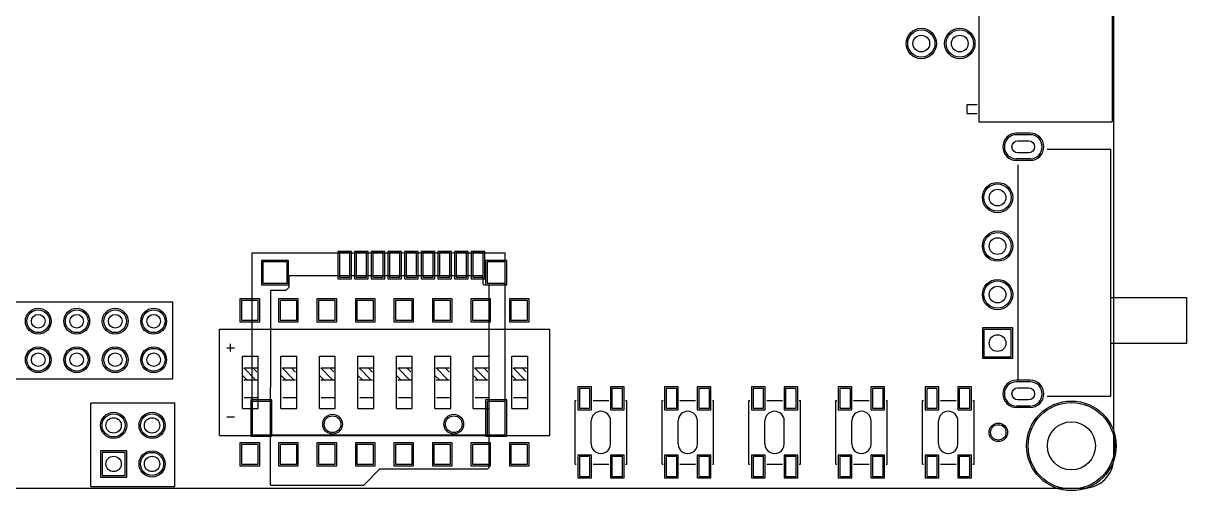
# Model space of a CAD drawing. Header units: millimetres. Extents: x -1 to 143, y -1 to 92.
# Drawn here: x 66.1 to 142.9, y -0.2 to 30.7 of the extents above; entities that cross this region are included whole.
import ezdxf

# ---------------------------------------------------------------- set-up
doc = ezdxf.new("R2010")
doc.units = ezdxf.units.MM
for name, color, linetype in [('BottomLayer', 5, 'Continuous'), ('BottomOverlay', 54, 'Continuous'), ('BottomPaste', 16, 'Continuous'), ('BottomSolder', 6, 'Continuous'), ('Mechanical1', 6, 'Continuous'), ('Mechanical16', 56, 'Continuous'), ('MultiLayer', 9, 'Continuous'), ('PadHoleLayer', 156, 'Continuous'), ('TopLayer', 1, 'Continuous'), ('TopOverlay', 2, 'Continuous'), ('TopPaste', 8, 'Continuous'), ('TopSolder', 216, 'Continuous')]:
    doc.layers.add(name, color=color, linetype=linetype)

msp = doc.modelspace()

# ---------------------------------------------------------------- linework, layer by layer
at = {"layer": 'BottomLayer'}
for p, q in [((132.530088, 23.322915), (131.629912, 23.322915)), ((132.530088, 21.722969), (131.629912, 21.722969)), ((86.935056, 15.525115), (86.935056, 13.925169)), ((87.63508, 15.525115), (86.935056, 15.525115)), ((87.63508, 13.925169), (87.63508, 15.525115)), ((88.034876, 15.525115), (88.034876, 13.925169)), ((88.7349, 15.525115), (88.034876, 15.525115)), ((88.7349, 13.925169), (88.7349, 15.525115)), ((89.13495, 15.525115), (89.13495, 13.925169)), ((89.834974, 15.525115), (89.13495, 15.525115)), ((89.834974, 13.925169), (89.834974, 15.525115)), ((90.235024, 15.525115), (90.235024, 13.925169)), ((90.935048, 15.525115), (90.235024, 15.525115)), ((90.935048, 13.925169), (90.935048, 15.525115)), ((91.335098, 15.525115), (91.335098, 13.925169)), ((92.035122, 15.525115), (91.335098, 15.525115)), ((92.035122, 13.925169), (92.035122, 15.525115)), ((92.434918, 15.525115), (92.434918, 13.925169)), ((93.134942, 15.525115), (92.434918, 15.525115)), ((93.134942, 13.925169), (93.134942, 15.525115)), ((93.534992, 15.525115), (93.534992, 13.925169)), ((94.235016, 15.525115), (93.534992, 15.525115)), ((94.235016, 13.925169), (94.235016, 15.525115)), ((94.635066, 15.525115), (94.635066, 13.925169)), ((95.33509, 15.525115), (94.635066, 15.525115)), ((95.33509, 13.925169), (95.33509, 15.525115)), ((95.734886, 15.525115), (95.734886, 13.925169)), ((96.43491, 15.525115), (95.734886, 15.525115)), ((96.43491, 13.925169), (96.43491, 15.525115)), ((81.885155, 14.92504), (81.885155, 13.524992)), ((83.485101, 14.92504), (81.885155, 14.92504)), ((83.485101, 13.524992), (83.485101, 14.92504)), ((96.6851, 14.92504), (96.6851, 13.524992)), ((97.884996, 14.92504), (96.6851, 14.92504)), ((97.884996, 13.524992), (97.884996, 14.92504)), ((86.935056, 13.925169), (87.63508, 13.925169)), ((88.034876, 13.925169), (88.7349, 13.925169)), ((89.13495, 13.925169), (89.834974, 13.925169)), ((90.235024, 13.925169), (90.935048, 13.925169)), ((91.335098, 13.925169), (92.035122, 13.925169)), ((92.434918, 13.925169), (93.134942, 13.925169)), ((93.534992, 13.925169), (94.235016, 13.925169)), ((94.635066, 13.925169), (95.33509, 13.925169)), ((95.734886, 13.925169), (96.43491, 13.925169)), ((81.885155, 13.524992), (83.485101, 13.524992)), ((96.6851, 13.524992), (97.884996, 13.524992)), ((129.479929, 10.473055), (129.479929, 8.672957)), ((131.280027, 10.473055), (129.479929, 10.473055)), ((131.280027, 8.672957), (131.280027, 10.473055)), ((129.479929, 8.672957), (131.280027, 8.672957)), ((132.530088, 7.022973), (131.629912, 7.022973)), ((81.185004, 5.725033), (81.185004, 3.525139)), ((82.3849, 5.725033), (81.185004, 5.725033)), ((82.3849, 3.525139), (82.3849, 5.725033)), ((96.6851, 5.725033), (96.6851, 3.525139)), ((97.884996, 5.725033), (96.6851, 5.725033)), ((97.884996, 3.525139), (97.884996, 5.725033)), ((132.530088, 5.423027), (131.629912, 5.423027)), ((81.185004, 3.525139), (82.3849, 3.525139)), ((96.6851, 3.525139), (97.884996, 3.525139)), ((71.269352, 2.365248), (71.269352, 0.841248)), ((72.793352, 2.365248), (71.269352, 2.365248)), ((72.793352, 0.841248), (72.793352, 2.365248)), ((71.269352, 0.841248), (72.793352, 0.841248))]:
    msp.add_line(p, q, dxfattribs=at)
for centre, radius in [((125.349, 29.337), 0.900049), ((127.889, 29.337), 0.900049), ((130.379978, 19.172936), 0.900049), ((130.379978, 15.973044), 0.900049), ((130.379978, 12.773152), 0.900049), ((67.056, 11.01725), 0.750062), ((69.596, 11.01725), 0.750062), ((72.136, 11.01725), 0.750062), ((74.676, 11.01725), 0.750062), ((67.056, 8.47725), 0.750062), ((69.596, 8.47725), 0.750062), ((72.136, 8.47725), 0.750062), ((74.676, 8.47725), 0.750062), ((135.255, 2.794), 2.8575), ((72.031352, 4.143248), 0.762), ((74.571352, 4.143248), 0.762), ((86.484968, 4.225036), 0.550037), ((94.484952, 4.225036), 0.550037), ((130.429, 3.683), 0.508), ((74.571352, 1.603248), 0.762)]:
    msp.add_circle(centre, radius, dxfattribs=at)
for centre, start, end in [((131.629912, 22.522942), 90, 270), ((132.530088, 22.522942), 270, 90), ((131.629912, 6.223), 90, 270), ((132.530088, 6.223), 270, 90)]:
    msp.add_arc(centre, 0.799973, start, end, dxfattribs=at)
at = {"layer": 'BottomOverlay'}
for p, q in [((83.619848, 14.023086), (96.319848, 14.023086)), ((83.619848, 13.261086), (83.619848, 14.023086)), ((96.319848, 14.023086), (96.421448, 13.921486)), ((96.421448, 13.464286), (96.421448, 13.921486)), ((82.3849, 0.225044), (82.400648, 13.057886)), ((82.400648, 13.057886), (83.416648, 13.057886)), ((83.416648, 13.057886), (83.619848, 13.261086)), ((96.421448, 13.464286), (96.472248, 13.413486)), ((96.472248, 13.413486), (96.878648, 13.413486)), ((96.827848, 13.362686), (96.878648, 13.413486)), ((96.827848, 1.373886), (96.827848, 13.362686)), ((88.547448, 0.205486), (89.614248, 1.272286)), ((89.614248, 1.272286), (96.726248, 1.272286)), ((96.726248, 1.272286), (96.827848, 1.373886)), ((82.3849, 0.225044), (82.404712, 0.205486)), ((82.404712, 0.205486), (88.547448, 0.205486))]:
    msp.add_line(p, q, dxfattribs=at)
at = {"layer": 'BottomPaste'}
for p, q in [((86.935056, 15.525115), (86.935056, 13.925169)), ((87.63508, 15.525115), (86.935056, 15.525115)), ((87.63508, 13.925169), (87.63508, 15.525115)), ((88.034876, 15.525115), (88.034876, 13.925169)), ((88.7349, 15.525115), (88.034876, 15.525115)), ((88.7349, 13.925169), (88.7349, 15.525115)), ((89.13495, 15.525115), (89.13495, 13.925169)), ((89.834974, 15.525115), (89.13495, 15.525115)), ((89.834974, 13.925169), (89.834974, 15.525115)), ((90.235024, 15.525115), (90.235024, 13.925169)), ((90.935048, 15.525115), (90.235024, 15.525115)), ((90.935048, 13.925169), (90.935048, 15.525115)), ((91.335098, 15.525115), (91.335098, 13.925169)), ((92.035122, 15.525115), (91.335098, 15.525115)), ((92.035122, 13.925169), (92.035122, 15.525115)), ((92.434918, 15.525115), (92.434918, 13.925169)), ((93.134942, 15.525115), (92.434918, 15.525115)), ((93.134942, 13.925169), (93.134942, 15.525115)), ((93.534992, 15.525115), (93.534992, 13.925169)), ((94.235016, 15.525115), (93.534992, 15.525115)), ((94.235016, 13.925169), (94.235016, 15.525115)), ((94.635066, 15.525115), (94.635066, 13.925169)), ((95.33509, 15.525115), (94.635066, 15.525115)), ((95.33509, 13.925169), (95.33509, 15.525115)), ((95.734886, 15.525115), (95.734886, 13.925169)), ((96.43491, 15.525115), (95.734886, 15.525115)), ((96.43491, 13.925169), (96.43491, 15.525115)), ((81.885155, 14.92504), (81.885155, 13.524992)), ((83.485101, 14.92504), (81.885155, 14.92504)), ((83.485101, 13.524992), (83.485101, 14.92504)), ((96.6851, 14.92504), (96.6851, 13.524992)), ((97.884996, 14.92504), (96.6851, 14.92504)), ((97.884996, 13.524992), (97.884996, 14.92504)), ((86.935056, 13.925169), (87.63508, 13.925169)), ((88.034876, 13.925169), (88.7349, 13.925169)), ((89.13495, 13.925169), (89.834974, 13.925169)), ((90.235024, 13.925169), (90.935048, 13.925169)), ((91.335098, 13.925169), (92.035122, 13.925169)), ((92.434918, 13.925169), (93.134942, 13.925169)), ((93.534992, 13.925169), (94.235016, 13.925169)), ((94.635066, 13.925169), (95.33509, 13.925169)), ((95.734886, 13.925169), (96.43491, 13.925169)), ((81.885155, 13.524992), (83.485101, 13.524992)), ((96.6851, 13.524992), (97.884996, 13.524992)), ((81.185004, 5.725033), (81.185004, 3.525139)), ((82.3849, 5.725033), (81.185004, 5.725033)), ((82.3849, 3.525139), (82.3849, 5.725033)), ((96.6851, 5.725033), (96.6851, 3.525139)), ((97.884996, 5.725033), (96.6851, 5.725033)), ((97.884996, 3.525139), (97.884996, 5.725033)), ((81.185004, 3.525139), (82.3849, 3.525139)), ((96.6851, 3.525139), (97.884996, 3.525139))]:
    msp.add_line(p, q, dxfattribs=at)
at = {"layer": 'BottomSolder'}
for p, q in [((132.530088, 23.424515), (131.629912, 23.424515)), ((132.530088, 21.621369), (131.629912, 21.621369)), ((86.833456, 15.626715), (86.833456, 13.823569)), ((87.73668, 15.626715), (86.833456, 15.626715)), ((87.73668, 13.823569), (87.73668, 15.626715)), ((87.933276, 15.626715), (87.933276, 13.823569)), ((88.8365, 15.626715), (87.933276, 15.626715)), ((88.8365, 13.823569), (88.8365, 15.626715)), ((89.03335, 15.626715), (89.03335, 13.823569)), ((89.936574, 15.626715), (89.03335, 15.626715)), ((89.936574, 13.823569), (89.936574, 15.626715)), ((90.133424, 15.626715), (90.133424, 13.823569)), ((91.036648, 15.626715), (90.133424, 15.626715)), ((91.036648, 13.823569), (91.036648, 15.626715)), ((91.233498, 15.626715), (91.233498, 13.823569)), ((92.136722, 15.626715), (91.233498, 15.626715)), ((92.136722, 13.823569), (92.136722, 15.626715)), ((92.333318, 15.626715), (92.333318, 13.823569)), ((93.236542, 15.626715), (92.333318, 15.626715)), ((93.236542, 13.823569), (93.236542, 15.626715)), ((93.433392, 15.626715), (93.433392, 13.823569)), ((94.336616, 15.626715), (93.433392, 15.626715)), ((94.336616, 13.823569), (94.336616, 15.626715)), ((94.533466, 15.626715), (94.533466, 13.823569)), ((95.43669, 15.626715), (94.533466, 15.626715)), ((95.43669, 13.823569), (95.43669, 15.626715)), ((95.633286, 15.626715), (95.633286, 13.823569)), ((96.53651, 15.626715), (95.633286, 15.626715)), ((96.53651, 13.823569), (96.53651, 15.626715)), ((81.783555, 15.02664), (81.783555, 13.423392)), ((83.586701, 15.02664), (81.783555, 15.02664)), ((83.586701, 13.423392), (83.586701, 15.02664)), ((96.5835, 15.02664), (96.5835, 13.423392)), ((97.986596, 15.02664), (96.5835, 15.02664)), ((97.986596, 13.423392), (97.986596, 15.02664)), ((81.783555, 13.423392), (83.586701, 13.423392)), ((86.833456, 13.823569), (87.73668, 13.823569)), ((87.933276, 13.823569), (88.8365, 13.823569)), ((89.03335, 13.823569), (89.936574, 13.823569)), ((90.133424, 13.823569), (91.036648, 13.823569)), ((91.233498, 13.823569), (92.136722, 13.823569)), ((92.333318, 13.823569), (93.236542, 13.823569)), ((93.433392, 13.823569), (94.336616, 13.823569)), ((94.533466, 13.823569), (95.43669, 13.823569)), ((95.633286, 13.823569), (96.53651, 13.823569)), ((96.5835, 13.423392), (97.986596, 13.423392)), ((129.378329, 10.574655), (129.378329, 8.571357)), ((131.381627, 10.574655), (129.378329, 10.574655)), ((131.381627, 8.571357), (131.381627, 10.574655)), ((129.378329, 8.571357), (131.381627, 8.571357)), ((132.530088, 7.124573), (131.629912, 7.124573)), ((81.083404, 5.826633), (81.083404, 3.423539)), ((82.4865, 5.826633), (81.083404, 5.826633)), ((82.4865, 3.423539), (82.4865, 5.826633)), ((96.5835, 5.826633), (96.5835, 3.423539)), ((97.986596, 5.826633), (96.5835, 5.826633)), ((97.986596, 3.423539), (97.986596, 5.826633)), ((132.530088, 5.321427), (131.629912, 5.321427)), ((81.083404, 3.423539), (82.4865, 3.423539)), ((96.5835, 3.423539), (97.986596, 3.423539)), ((71.167752, 2.466848), (71.167752, 0.739648)), ((72.894952, 2.466848), (71.167752, 2.466848)), ((72.894952, 0.739648), (72.894952, 2.466848)), ((71.167752, 0.739648), (72.894952, 0.739648))]:
    msp.add_line(p, q, dxfattribs=at)
for centre, radius in [((125.349, 29.337), 1.001649), ((127.889, 29.337), 1.001649), ((130.379978, 19.172936), 1.001649), ((130.379978, 15.973044), 1.001649), ((130.379978, 12.773152), 1.001649), ((67.056, 11.01725), 0.851662), ((69.596, 11.01725), 0.851662), ((72.136, 11.01725), 0.851662), ((74.676, 11.01725), 0.851662), ((67.056, 8.47725), 0.851662), ((69.596, 8.47725), 0.851662), ((72.136, 8.47725), 0.851662), ((74.676, 8.47725), 0.851662), ((135.255, 2.794), 2.9591), ((72.031352, 4.143248), 0.8636), ((74.571352, 4.143248), 0.8636), ((86.484968, 4.225036), 0.651637), ((94.484952, 4.225036), 0.651637), ((130.429, 3.683), 0.6096), ((74.571352, 1.603248), 0.8636)]:
    msp.add_circle(centre, radius, dxfattribs=at)
for centre, start, end in [((131.629912, 22.522942), 90, 270), ((132.530088, 22.522942), 270, 90), ((131.629912, 6.223), 90, 270), ((132.530088, 6.223), 270, 90)]:
    msp.add_arc(centre, 0.901573, start, end, dxfattribs=at)
at = {"layer": 'Mechanical1'}
for p, q in [((138.049, 1.999996), (138.049, 89.567004)), ((138.049, 1.999996), (138.049, 89.567004)), ((1.999996, 0), (136.049004, 0))]:
    msp.add_line(p, q, dxfattribs=at)
msp.add_arc((136.049004, 1.999996), 1.999996, 270, 0, dxfattribs=at)
at = {"layer": 'Mechanical16'}
for p, q in [((81.185004, 3.525012), (81.185004, 15.524988)), ((81.185004, 15.524988), (97.884996, 15.524988)), ((97.884996, 3.525012), (97.884996, 15.524988)), ((81.185004, 3.525012), (97.884996, 3.525012))]:
    msp.add_line(p, q, dxfattribs=at)
at = {"layer": 'MultiLayer'}
for centre in [(72.031352, 4.143248), (74.571352, 4.143248), (74.571352, 1.603248)]:
    msp.add_circle(centre, 0.762, dxfattribs=at)
at = {"layer": 'PadHoleLayer'}
for points in [[(131.729988, 22.922992), (132.430012, 22.922992, -1), (132.430012, 22.122892), (131.729988, 22.122892, -1)], [(131.729988, 6.62305), (132.430012, 6.62305, -1), (132.430012, 5.82295), (131.729988, 5.82295, -1)]]:
    msp.add_lwpolyline(points, format="xyb", close=True, dxfattribs=at)
for centre, radius in [((125.349, 29.337), 0.550037), ((127.889, 29.337), 0.550037), ((130.379978, 19.172936), 0.550037), ((130.379978, 15.973044), 0.550037), ((130.379978, 12.773152), 0.550037), ((67.056, 11.01725), 0.449961), ((69.596, 11.01725), 0.449961), ((72.136, 11.01725), 0.449961), ((74.676, 11.01725), 0.449961), ((130.379978, 9.573006), 0.550037), ((67.056, 8.47725), 0.449961), ((69.596, 8.47725), 0.449961), ((72.136, 8.47725), 0.449961), ((74.676, 8.47725), 0.449961), ((72.031352, 4.143248), 0.508), ((74.571352, 4.143248), 0.508), ((86.484968, 4.225036), 0.550037), ((94.484952, 4.225036), 0.550037), ((135.255, 2.794), 1.5875), ((72.031352, 1.603248), 0.508), ((74.571352, 1.603248), 0.508)]:
    msp.add_circle(centre, radius, dxfattribs=at)
at = {"layer": 'TopLayer'}
for p, q in [((132.530088, 23.322915), (131.629912, 23.322915)), ((132.530088, 21.722969), (131.629912, 21.722969)), ((80.475963, 12.38504), (80.475963, 11.085068)), ((81.576037, 12.38504), (80.475963, 12.38504)), ((81.576037, 11.085068), (81.576037, 12.38504)), ((83.015963, 12.38504), (83.015963, 11.085068)), ((84.116037, 12.38504), (83.015963, 12.38504)), ((84.116037, 11.085068), (84.116037, 12.38504)), ((85.555963, 12.38504), (85.555963, 11.085068)), ((86.656037, 12.38504), (85.555963, 12.38504)), ((86.656037, 11.085068), (86.656037, 12.38504)), ((88.095963, 12.38504), (88.095963, 11.085068)), ((89.196037, 12.38504), (88.095963, 12.38504)), ((89.196037, 11.085068), (89.196037, 12.38504)), ((90.635963, 12.38504), (90.635963, 11.085068)), ((91.736037, 12.38504), (90.635963, 12.38504)), ((91.736037, 11.085068), (91.736037, 12.38504)), ((93.175963, 12.38504), (93.175963, 11.085068)), ((94.276037, 12.38504), (93.175963, 12.38504)), ((94.276037, 11.085068), (94.276037, 12.38504)), ((95.715963, 12.38504), (95.715963, 11.085068)), ((96.816037, 12.38504), (95.715963, 12.38504)), ((96.816037, 11.085068), (96.816037, 12.38504)), ((98.255963, 12.38504), (98.255963, 11.085068)), ((99.356037, 12.38504), (98.255963, 12.38504)), ((99.356037, 11.085068), (99.356037, 12.38504)), ((80.475963, 11.085068), (81.576037, 11.085068)), ((83.015963, 11.085068), (84.116037, 11.085068)), ((85.555963, 11.085068), (86.656037, 11.085068)), ((88.095963, 11.085068), (89.196037, 11.085068)), ((90.635963, 11.085068), (91.736037, 11.085068)), ((93.175963, 11.085068), (94.276037, 11.085068)), ((95.715963, 11.085068), (96.816037, 11.085068)), ((98.255963, 11.085068), (99.356037, 11.085068)), ((129.479929, 10.473055), (129.479929, 8.672957)), ((131.280027, 10.473055), (129.479929, 10.473055)), ((131.280027, 8.672957), (131.280027, 10.473055)), ((129.479929, 8.672957), (131.280027, 8.672957)), ((132.530088, 7.022973), (131.629912, 7.022973)), ((102.774242, 6.582664), (102.774242, 5.282692)), ((103.474266, 6.582664), (102.774242, 6.582664)), ((103.474266, 5.282692), (103.474266, 6.582664)), ((104.924352, 6.582664), (104.924352, 5.282692)), ((105.624376, 6.582664), (104.924352, 6.582664)), ((105.624376, 5.282692), (105.624376, 6.582664)), ((108.50626, 6.582664), (108.50626, 5.282692)), ((109.206284, 6.582664), (108.50626, 6.582664)), ((109.206284, 5.282692), (109.206284, 6.582664)), ((110.65637, 6.582664), (110.65637, 5.282692)), ((111.356394, 6.582664), (110.65637, 6.582664)), ((111.356394, 5.282692), (111.356394, 6.582664)), ((114.238278, 6.582664), (114.238278, 5.282692)), ((114.938302, 6.582664), (114.238278, 6.582664)), ((114.938302, 5.282692), (114.938302, 6.582664)), ((116.388388, 6.582664), (116.388388, 5.282692)), ((117.088412, 6.582664), (116.388388, 6.582664)), ((117.088412, 5.282692), (117.088412, 6.582664)), ((119.970042, 6.582664), (119.970042, 5.282692)), ((120.670066, 6.582664), (119.970042, 6.582664)), ((120.670066, 5.282692), (120.670066, 6.582664)), ((122.120152, 6.582664), (122.120152, 5.282692)), ((122.820176, 6.582664), (122.120152, 6.582664)), ((122.820176, 5.282692), (122.820176, 6.582664)), ((125.70206, 6.582664), (125.70206, 5.282692)), ((126.402084, 6.582664), (125.70206, 6.582664)), ((126.402084, 5.282692), (126.402084, 6.582664)), ((127.85217, 6.582664), (127.85217, 5.282692)), ((128.552194, 6.582664), (127.85217, 6.582664)), ((128.552194, 5.282692), (128.552194, 6.582664)), ((132.530088, 5.423027), (131.629912, 5.423027)), ((102.774242, 5.282692), (103.474266, 5.282692)), ((104.924352, 5.282692), (105.624376, 5.282692)), ((108.50626, 5.282692), (109.206284, 5.282692)), ((110.65637, 5.282692), (111.356394, 5.282692)), ((114.238278, 5.282692), (114.938302, 5.282692)), ((116.388388, 5.282692), (117.088412, 5.282692)), ((119.970042, 5.282692), (120.670066, 5.282692)), ((122.120152, 5.282692), (122.820176, 5.282692)), ((125.70206, 5.282692), (126.402084, 5.282692)), ((127.85217, 5.282692), (128.552194, 5.282692)), ((71.269352, 2.365248), (71.269352, 0.841248)), ((72.793352, 2.365248), (71.269352, 2.365248)), ((72.793352, 0.841248), (72.793352, 2.365248)), ((80.475963, 2.884932), (80.475963, 1.58496)), ((81.576037, 2.884932), (80.475963, 2.884932)), ((81.576037, 1.58496), (81.576037, 2.884932)), ((83.015963, 2.884932), (83.015963, 1.58496)), ((84.116037, 2.884932), (83.015963, 2.884932)), ((84.116037, 1.58496), (84.116037, 2.884932)), ((85.555963, 2.884932), (85.555963, 1.58496)), ((86.656037, 2.884932), (85.555963, 2.884932)), ((86.656037, 1.58496), (86.656037, 2.884932)), ((88.095963, 2.884932), (88.095963, 1.58496)), ((89.196037, 2.884932), (88.095963, 2.884932)), ((89.196037, 1.58496), (89.196037, 2.884932)), ((90.635963, 2.884932), (90.635963, 1.58496)), ((91.736037, 2.884932), (90.635963, 2.884932)), ((91.736037, 1.58496), (91.736037, 2.884932)), ((93.175963, 2.884932), (93.175963, 1.58496)), ((94.276037, 2.884932), (93.175963, 2.884932)), ((94.276037, 1.58496), (94.276037, 2.884932)), ((95.715963, 2.884932), (95.715963, 1.58496)), ((96.816037, 2.884932), (95.715963, 2.884932)), ((96.816037, 1.58496), (96.816037, 2.884932)), ((98.255963, 2.884932), (98.255963, 1.58496)), ((99.356037, 2.884932), (98.255963, 2.884932)), ((99.356037, 1.58496), (99.356037, 2.884932)), ((80.475963, 1.58496), (81.576037, 1.58496)), ((83.015963, 1.58496), (84.116037, 1.58496)), ((85.555963, 1.58496), (86.656037, 1.58496)), ((88.095963, 1.58496), (89.196037, 1.58496)), ((90.635963, 1.58496), (91.736037, 1.58496)), ((93.175963, 1.58496), (94.276037, 1.58496)), ((95.715963, 1.58496), (96.816037, 1.58496)), ((98.255963, 1.58496), (99.356037, 1.58496)), ((102.774242, 2.0828), (102.774242, 0.782828)), ((103.474266, 2.0828), (102.774242, 2.0828)), ((103.474266, 0.782828), (103.474266, 2.0828)), ((104.924352, 2.0828), (104.924352, 0.782828)), ((105.624376, 2.0828), (104.924352, 2.0828)), ((105.624376, 0.782828), (105.624376, 2.0828)), ((108.50626, 2.0828), (108.50626, 0.782828)), ((109.206284, 2.0828), (108.50626, 2.0828)), ((109.206284, 0.782828), (109.206284, 2.0828)), ((110.65637, 2.0828), (110.65637, 0.782828)), ((111.356394, 2.0828), (110.65637, 2.0828)), ((111.356394, 0.782828), (111.356394, 2.0828)), ((114.238278, 2.0828), (114.238278, 0.782828)), ((114.938302, 2.0828), (114.238278, 2.0828)), ((114.938302, 0.782828), (114.938302, 2.0828)), ((116.388388, 2.0828), (116.388388, 0.782828)), ((117.088412, 2.0828), (116.388388, 2.0828)), ((117.088412, 0.782828), (117.088412, 2.0828)), ((119.970042, 2.0828), (119.970042, 0.782828)), ((120.670066, 2.0828), (119.970042, 2.0828)), ((120.670066, 0.782828), (120.670066, 2.0828)), ((122.120152, 2.0828), (122.120152, 0.782828)), ((122.820176, 2.0828), (122.120152, 2.0828)), ((122.820176, 0.782828), (122.820176, 2.0828)), ((125.70206, 2.0828), (125.70206, 0.782828)), ((126.402084, 2.0828), (125.70206, 2.0828)), ((126.402084, 0.782828), (126.402084, 2.0828)), ((127.85217, 2.0828), (127.85217, 0.782828)), ((128.552194, 2.0828), (127.85217, 2.0828)), ((128.552194, 0.782828), (128.552194, 2.0828)), ((71.269352, 0.841248), (72.793352, 0.841248)), ((102.774242, 0.782828), (103.474266, 0.782828)), ((104.924352, 0.782828), (105.624376, 0.782828)), ((108.50626, 0.782828), (109.206284, 0.782828)), ((110.65637, 0.782828), (111.356394, 0.782828)), ((114.238278, 0.782828), (114.938302, 0.782828)), ((116.388388, 0.782828), (117.088412, 0.782828)), ((119.970042, 0.782828), (120.670066, 0.782828)), ((122.120152, 0.782828), (122.820176, 0.782828)), ((125.70206, 0.782828), (126.402084, 0.782828)), ((127.85217, 0.782828), (128.552194, 0.782828))]:
    msp.add_line(p, q, dxfattribs=at)
for centre, radius in [((125.349, 29.337), 0.900049), ((127.889, 29.337), 0.900049), ((130.379978, 19.172936), 0.900049), ((130.379978, 15.973044), 0.900049), ((130.379978, 12.773152), 0.900049), ((67.056, 11.01725), 0.750062), ((69.596, 11.01725), 0.750062), ((72.136, 11.01725), 0.750062), ((74.676, 11.01725), 0.750062), ((67.056, 8.47725), 0.750062), ((69.596, 8.47725), 0.750062), ((72.136, 8.47725), 0.750062), ((74.676, 8.47725), 0.750062), ((135.255, 2.794), 2.8575), ((72.031352, 4.143248), 0.762), ((74.571352, 4.143248), 0.762), ((86.484968, 4.225036), 0.550037), ((94.484952, 4.225036), 0.550037), ((130.429, 3.683), 0.508), ((74.571352, 1.603248), 0.762)]:
    msp.add_circle(centre, radius, dxfattribs=at)
for centre, start, end in [((131.629912, 22.522942), 90, 270), ((132.530088, 22.522942), 270, 90), ((131.629912, 6.223), 90, 270), ((132.530088, 6.223), 270, 90)]:
    msp.add_arc(centre, 0.799973, start, end, dxfattribs=at)
at = {"layer": 'TopOverlay'}
for p, q in [((129.159, 24.1808), (129.159, 44.680886)), ((137.9728, 24.1808), (137.9728, 44.680886)), ((128.3716, 24.7269), (128.3716, 25.3111)), ((128.3716, 25.3111), (129.032, 25.3111)), ((128.3716, 24.7269), (129.032, 24.7269)), ((129.147316, 24.1808), (137.9474, 24.1808)), ((133.649212, 22.374098), (137.867898, 22.374098)), ((137.867898, 6.073902), (137.867898, 22.374098)), ((131.737862, 7.105142), (131.737862, 21.342858)), ((137.867898, 12.573), (142.867888, 12.573)), ((142.867888, 9.573006), (142.867888, 12.573)), ((55.626, 12.28725), (75.946, 12.28725)), ((75.946, 7.20725), (75.946, 12.28725)), ((79.016098, 3.48488), (79.016098, 10.48512)), ((79.016098, 10.48512), (100.815902, 10.48512)), ((100.815902, 3.48488), (100.815902, 10.48512)), ((79.502, 9.271), (80.01, 9.271)), ((79.756, 9.017), (79.756, 9.525)), ((137.867898, 9.573006), (142.867888, 9.573006)), ((80.534002, 8.709914), (81.584038, 8.709914)), ((80.534002, 5.260086), (80.534002, 8.709914)), ((81.584038, 8.679942), (81.584038, 8.709914)), ((81.584038, 5.260086), (81.584038, 8.679942)), ((83.074002, 8.709914), (84.124038, 8.709914)), ((83.074002, 5.260086), (83.074002, 8.709914)), ((84.124038, 8.679942), (84.124038, 8.709914)), ((84.124038, 5.260086), (84.124038, 8.679942)), ((85.614002, 8.709914), (86.664038, 8.709914)), ((85.614002, 5.260086), (85.614002, 8.709914)), ((86.664038, 8.679942), (86.664038, 8.709914)), ((86.664038, 5.260086), (86.664038, 8.679942)), ((88.154002, 8.709914), (89.204038, 8.709914)), ((88.154002, 5.260086), (88.154002, 8.709914)), ((89.204038, 8.679942), (89.204038, 8.709914)), ((89.204038, 5.260086), (89.204038, 8.679942)), ((90.694002, 8.709914), (91.744038, 8.709914)), ((90.694002, 5.260086), (90.694002, 8.709914)), ((91.744038, 8.679942), (91.744038, 8.709914)), ((91.744038, 5.260086), (91.744038, 8.679942)), ((93.234002, 8.709914), (94.284038, 8.709914)), ((93.234002, 5.260086), (93.234002, 8.709914)), ((94.284038, 8.679942), (94.284038, 8.709914)), ((94.284038, 5.260086), (94.284038, 8.679942)), ((95.774002, 8.709914), (96.824038, 8.709914)), ((95.774002, 5.260086), (95.774002, 8.709914)), ((96.824038, 8.679942), (96.824038, 8.709914)), ((96.824038, 5.260086), (96.824038, 8.679942)), ((98.314002, 8.709914), (99.364038, 8.709914)), ((98.314002, 5.260086), (98.314002, 8.709914)), ((99.364038, 8.679942), (99.364038, 8.709914)), ((99.364038, 5.260086), (99.364038, 8.679942)), ((80.624426, 7.930896), (81.374234, 7.181088)), ((80.654398, 7.930896), (81.524348, 7.930896)), ((81.224374, 7.930896), (81.464404, 7.690866)), ((81.464404, 7.690866), (81.494376, 7.690866)), ((83.164426, 7.930896), (83.914234, 7.181088)), ((83.194398, 7.930896), (84.064348, 7.930896)), ((83.764374, 7.930896), (84.004404, 7.690866)), ((84.004404, 7.690866), (84.034376, 7.690866)), ((85.704426, 7.930896), (86.454234, 7.181088)), ((85.734398, 7.930896), (86.604348, 7.930896)), ((86.304374, 7.930896), (86.544404, 7.690866)), ((86.544404, 7.690866), (86.574376, 7.690866)), ((88.244426, 7.930896), (88.994234, 7.181088)), ((88.274398, 7.930896), (89.144348, 7.930896)), ((88.844374, 7.930896), (89.084404, 7.690866)), ((89.084404, 7.690866), (89.114376, 7.690866)), ((90.784426, 7.930896), (91.534234, 7.181088)), ((90.814398, 7.930896), (91.684348, 7.930896)), ((91.384374, 7.930896), (91.624404, 7.690866)), ((91.624404, 7.690866), (91.654376, 7.690866)), ((93.324426, 7.930896), (94.074234, 7.181088)), ((93.354398, 7.930896), (94.224348, 7.930896)), ((93.924374, 7.930896), (94.164404, 7.690866)), ((94.164404, 7.690866), (94.194376, 7.690866)), ((95.864426, 7.930896), (96.614234, 7.181088)), ((95.894398, 7.930896), (96.764348, 7.930896)), ((96.464374, 7.930896), (96.704404, 7.690866)), ((96.704404, 7.690866), (96.734376, 7.690866)), ((98.404426, 7.930896), (99.154234, 7.181088)), ((98.434398, 7.930896), (99.304348, 7.930896)), ((99.004374, 7.930896), (99.244404, 7.690866)), ((99.244404, 7.690866), (99.274376, 7.690866)), ((55.626, 7.20725), (75.946, 7.20725)), ((80.564228, 7.420864), (80.83423, 7.150862)), ((80.63357, 7.15264), (81.50352, 7.15264)), ((81.374234, 7.150862), (81.374234, 7.181088)), ((83.104228, 7.420864), (83.37423, 7.150862)), ((83.17357, 7.15264), (84.04352, 7.15264)), ((83.914234, 7.150862), (83.914234, 7.181088)), ((85.644228, 7.420864), (85.91423, 7.150862)), ((85.71357, 7.15264), (86.58352, 7.15264)), ((86.454234, 7.150862), (86.454234, 7.181088)), ((88.184228, 7.420864), (88.45423, 7.150862)), ((88.25357, 7.15264), (89.12352, 7.15264)), ((88.994234, 7.150862), (88.994234, 7.181088)), ((90.724228, 7.420864), (90.99423, 7.150862)), ((90.79357, 7.15264), (91.66352, 7.15264)), ((91.534234, 7.150862), (91.534234, 7.181088)), ((93.264228, 7.420864), (93.53423, 7.150862)), ((93.33357, 7.15264), (94.20352, 7.15264)), ((94.074234, 7.150862), (94.074234, 7.181088)), ((95.804228, 7.420864), (96.07423, 7.150862)), ((95.87357, 7.15264), (96.74352, 7.15264)), ((96.614234, 7.150862), (96.614234, 7.181088)), ((98.344228, 7.420864), (98.61423, 7.150862)), ((98.41357, 7.15264), (99.28352, 7.15264)), ((99.154234, 7.150862), (99.154234, 7.181088)), ((70.531228, 5.643372), (76.071476, 5.643372)), ((70.531228, 0.103124), (70.531228, 5.60324)), ((70.531228, 0.103124), (70.531228, 5.60324)), ((76.071476, 0.103124), (76.071476, 5.643372)), ((80.654398, 5.980938), (81.524348, 5.980938)), ((83.194398, 5.980938), (84.064348, 5.980938)), ((85.734398, 5.980938), (86.604348, 5.980938)), ((88.274398, 5.980938), (89.144348, 5.980938)), ((90.814398, 5.980938), (91.684348, 5.980938)), ((93.354398, 5.980938), (94.224348, 5.980938)), ((95.894398, 5.980938), (96.764348, 5.980938)), ((98.434398, 5.980938), (99.304348, 5.980938)), ((102.49916, 5.782818), (102.567994, 5.782818)), ((102.49916, 1.582928), (102.49916, 5.782818)), ((103.68026, 5.782818), (104.718104, 5.782818)), ((105.83037, 5.782818), (105.899204, 5.782818)), ((105.899204, 1.582928), (105.899204, 5.782818)), ((108.231178, 5.782818), (108.300012, 5.782818)), ((108.231178, 1.582928), (108.231178, 5.782818)), ((109.412278, 5.782818), (110.450122, 5.782818)), ((111.562388, 5.782818), (111.631222, 5.782818)), ((111.631222, 1.582928), (111.631222, 5.782818)), ((113.963196, 5.782818), (114.03203, 5.782818)), ((113.963196, 1.582928), (113.963196, 5.782818)), ((115.144296, 5.782818), (116.18214, 5.782818)), ((117.294406, 5.782818), (117.36324, 5.782818)), ((117.36324, 1.582928), (117.36324, 5.782818)), ((119.69496, 5.782818), (119.763794, 5.782818)), ((119.69496, 1.582928), (119.69496, 5.782818)), ((120.87606, 5.782818), (121.913904, 5.782818)), ((123.02617, 5.782818), (123.095004, 5.782818)), ((123.095004, 1.582928), (123.095004, 5.782818)), ((125.426978, 5.782818), (125.495812, 5.782818)), ((125.426978, 1.582928), (125.426978, 5.782818)), ((126.608078, 5.782818), (127.645922, 5.782818)), ((128.758188, 5.782818), (128.827022, 5.782818)), ((128.827022, 1.582928), (128.827022, 5.782818)), ((133.649212, 6.073902), (137.867898, 6.073902)), ((79.502, 4.699), (80.01, 4.699)), ((80.534002, 5.260086), (81.584038, 5.260086)), ((83.074002, 5.260086), (84.124038, 5.260086)), ((85.614002, 5.260086), (86.664038, 5.260086)), ((88.154002, 5.260086), (89.204038, 5.260086)), ((90.694002, 5.260086), (91.744038, 5.260086)), ((93.234002, 5.260086), (94.284038, 5.260086)), ((95.774002, 5.260086), (96.824038, 5.260086)), ((98.314002, 5.260086), (99.364038, 5.260086)), ((103.564182, 2.920746), (103.564182, 4.444746)), ((104.834182, 2.921), (104.834182, 4.445)), ((109.2962, 2.920746), (109.2962, 4.444746)), ((110.5662, 2.921), (110.5662, 4.445)), ((115.028218, 2.920746), (115.028218, 4.444746)), ((116.298218, 2.921), (116.298218, 4.445)), ((120.759982, 2.920746), (120.759982, 4.444746)), ((122.029982, 2.921), (122.029982, 4.445)), ((126.492, 2.920746), (126.492, 4.444746)), ((127.762, 2.921), (127.762, 4.445)), ((79.016098, 3.48488), (100.815902, 3.48488)), ((102.49916, 1.582928), (102.567994, 1.582928)), ((103.68026, 1.582928), (104.718104, 1.582928)), ((105.83037, 1.582928), (105.899204, 1.582928)), ((108.231178, 1.582928), (108.300012, 1.582928)), ((109.412278, 1.582928), (110.450122, 1.582928)), ((111.562388, 1.582928), (111.631222, 1.582928)), ((113.963196, 1.582928), (114.03203, 1.582928)), ((115.144296, 1.582928), (116.18214, 1.582928)), ((117.294406, 1.582928), (117.36324, 1.582928)), ((119.69496, 1.582928), (119.763794, 1.582928)), ((120.87606, 1.582928), (121.913904, 1.582928)), ((123.02617, 1.582928), (123.095004, 1.582928)), ((125.426978, 1.582928), (125.495812, 1.582928)), ((126.608078, 1.582928), (127.645922, 1.582928)), ((128.758188, 1.582928), (128.827022, 1.582928)), ((70.531228, 0.103124), (76.071476, 0.103124))]:
    msp.add_line(p, q, dxfattribs=at)
for centre, radius, start, end in [((104.198928, 4.440174), 0.634746, 0.29805459, 179.58731245), ((109.930946, 4.440174), 0.634746, 0.29805459, 179.58731245), ((115.662964, 4.440174), 0.634746, 0.29805459, 179.58731245), ((121.394728, 4.440174), 0.634746, 0.29805459, 179.58731245), ((127.126746, 4.440174), 0.634746, 0.29805459, 179.58731245), ((104.198928, 2.920238), 0.635254, 180.04581829, 0.04581829), ((109.930946, 2.920238), 0.635254, 180.04581829, 0.04581829), ((115.662964, 2.920238), 0.635254, 180.04581829, 0.04581829), ((121.394728, 2.920238), 0.635254, 180.04581829, 0.04581829), ((127.126746, 2.920238), 0.635254, 180.04581829, 0.04581829)]:
    msp.add_arc(centre, radius, start, end, dxfattribs=at)
at = {"layer": 'TopPaste'}
for p, q in [((80.475963, 12.38504), (80.475963, 11.085068)), ((81.576037, 12.38504), (80.475963, 12.38504)), ((81.576037, 11.085068), (81.576037, 12.38504)), ((83.015963, 12.38504), (83.015963, 11.085068)), ((84.116037, 12.38504), (83.015963, 12.38504)), ((84.116037, 11.085068), (84.116037, 12.38504)), ((85.555963, 12.38504), (85.555963, 11.085068)), ((86.656037, 12.38504), (85.555963, 12.38504)), ((86.656037, 11.085068), (86.656037, 12.38504)), ((88.095963, 12.38504), (88.095963, 11.085068)), ((89.196037, 12.38504), (88.095963, 12.38504)), ((89.196037, 11.085068), (89.196037, 12.38504)), ((90.635963, 12.38504), (90.635963, 11.085068)), ((91.736037, 12.38504), (90.635963, 12.38504)), ((91.736037, 11.085068), (91.736037, 12.38504)), ((93.175963, 12.38504), (93.175963, 11.085068)), ((94.276037, 12.38504), (93.175963, 12.38504)), ((94.276037, 11.085068), (94.276037, 12.38504)), ((95.715963, 12.38504), (95.715963, 11.085068)), ((96.816037, 12.38504), (95.715963, 12.38504)), ((96.816037, 11.085068), (96.816037, 12.38504)), ((98.255963, 12.38504), (98.255963, 11.085068)), ((99.356037, 12.38504), (98.255963, 12.38504)), ((99.356037, 11.085068), (99.356037, 12.38504)), ((80.475963, 11.085068), (81.576037, 11.085068)), ((83.015963, 11.085068), (84.116037, 11.085068)), ((85.555963, 11.085068), (86.656037, 11.085068)), ((88.095963, 11.085068), (89.196037, 11.085068)), ((90.635963, 11.085068), (91.736037, 11.085068)), ((93.175963, 11.085068), (94.276037, 11.085068)), ((95.715963, 11.085068), (96.816037, 11.085068)), ((98.255963, 11.085068), (99.356037, 11.085068)), ((102.774242, 6.582664), (102.774242, 5.282692)), ((103.474266, 6.582664), (102.774242, 6.582664)), ((103.474266, 5.282692), (103.474266, 6.582664)), ((104.924352, 6.582664), (104.924352, 5.282692)), ((105.624376, 6.582664), (104.924352, 6.582664)), ((105.624376, 5.282692), (105.624376, 6.582664)), ((108.50626, 6.582664), (108.50626, 5.282692)), ((109.206284, 6.582664), (108.50626, 6.582664)), ((109.206284, 5.282692), (109.206284, 6.582664)), ((110.65637, 6.582664), (110.65637, 5.282692)), ((111.356394, 6.582664), (110.65637, 6.582664)), ((111.356394, 5.282692), (111.356394, 6.582664)), ((114.238278, 6.582664), (114.238278, 5.282692)), ((114.938302, 6.582664), (114.238278, 6.582664)), ((114.938302, 5.282692), (114.938302, 6.582664)), ((116.388388, 6.582664), (116.388388, 5.282692)), ((117.088412, 6.582664), (116.388388, 6.582664)), ((117.088412, 5.282692), (117.088412, 6.582664)), ((119.970042, 6.582664), (119.970042, 5.282692)), ((120.670066, 6.582664), (119.970042, 6.582664)), ((120.670066, 5.282692), (120.670066, 6.582664)), ((122.120152, 6.582664), (122.120152, 5.282692)), ((122.820176, 6.582664), (122.120152, 6.582664)), ((122.820176, 5.282692), (122.820176, 6.582664)), ((125.70206, 6.582664), (125.70206, 5.282692)), ((126.402084, 6.582664), (125.70206, 6.582664)), ((126.402084, 5.282692), (126.402084, 6.582664)), ((127.85217, 6.582664), (127.85217, 5.282692)), ((128.552194, 6.582664), (127.85217, 6.582664)), ((128.552194, 5.282692), (128.552194, 6.582664)), ((102.774242, 5.282692), (103.474266, 5.282692)), ((104.924352, 5.282692), (105.624376, 5.282692)), ((108.50626, 5.282692), (109.206284, 5.282692)), ((110.65637, 5.282692), (111.356394, 5.282692)), ((114.238278, 5.282692), (114.938302, 5.282692)), ((116.388388, 5.282692), (117.088412, 5.282692)), ((119.970042, 5.282692), (120.670066, 5.282692)), ((122.120152, 5.282692), (122.820176, 5.282692)), ((125.70206, 5.282692), (126.402084, 5.282692)), ((127.85217, 5.282692), (128.552194, 5.282692)), ((80.475963, 2.884932), (80.475963, 1.58496)), ((81.576037, 2.884932), (80.475963, 2.884932)), ((81.576037, 1.58496), (81.576037, 2.884932)), ((83.015963, 2.884932), (83.015963, 1.58496)), ((84.116037, 2.884932), (83.015963, 2.884932)), ((84.116037, 1.58496), (84.116037, 2.884932)), ((85.555963, 2.884932), (85.555963, 1.58496)), ((86.656037, 2.884932), (85.555963, 2.884932)), ((86.656037, 1.58496), (86.656037, 2.884932)), ((88.095963, 2.884932), (88.095963, 1.58496)), ((89.196037, 2.884932), (88.095963, 2.884932)), ((89.196037, 1.58496), (89.196037, 2.884932)), ((90.635963, 2.884932), (90.635963, 1.58496)), ((91.736037, 2.884932), (90.635963, 2.884932)), ((91.736037, 1.58496), (91.736037, 2.884932)), ((93.175963, 2.884932), (93.175963, 1.58496)), ((94.276037, 2.884932), (93.175963, 2.884932)), ((94.276037, 1.58496), (94.276037, 2.884932)), ((95.715963, 2.884932), (95.715963, 1.58496)), ((96.816037, 2.884932), (95.715963, 2.884932)), ((96.816037, 1.58496), (96.816037, 2.884932)), ((98.255963, 2.884932), (98.255963, 1.58496)), ((99.356037, 2.884932), (98.255963, 2.884932)), ((99.356037, 1.58496), (99.356037, 2.884932)), ((80.475963, 1.58496), (81.576037, 1.58496)), ((83.015963, 1.58496), (84.116037, 1.58496)), ((85.555963, 1.58496), (86.656037, 1.58496)), ((88.095963, 1.58496), (89.196037, 1.58496)), ((90.635963, 1.58496), (91.736037, 1.58496)), ((93.175963, 1.58496), (94.276037, 1.58496)), ((95.715963, 1.58496), (96.816037, 1.58496)), ((98.255963, 1.58496), (99.356037, 1.58496)), ((102.774242, 2.0828), (102.774242, 0.782828)), ((103.474266, 2.0828), (102.774242, 2.0828)), ((103.474266, 0.782828), (103.474266, 2.0828)), ((104.924352, 2.0828), (104.924352, 0.782828)), ((105.624376, 2.0828), (104.924352, 2.0828)), ((105.624376, 0.782828), (105.624376, 2.0828)), ((108.50626, 2.0828), (108.50626, 0.782828)), ((109.206284, 2.0828), (108.50626, 2.0828)), ((109.206284, 0.782828), (109.206284, 2.0828)), ((110.65637, 2.0828), (110.65637, 0.782828)), ((111.356394, 2.0828), (110.65637, 2.0828)), ((111.356394, 0.782828), (111.356394, 2.0828)), ((114.238278, 2.0828), (114.238278, 0.782828)), ((114.938302, 2.0828), (114.238278, 2.0828)), ((114.938302, 0.782828), (114.938302, 2.0828)), ((116.388388, 2.0828), (116.388388, 0.782828)), ((117.088412, 2.0828), (116.388388, 2.0828)), ((117.088412, 0.782828), (117.088412, 2.0828)), ((119.970042, 2.0828), (119.970042, 0.782828)), ((120.670066, 2.0828), (119.970042, 2.0828)), ((120.670066, 0.782828), (120.670066, 2.0828)), ((122.120152, 2.0828), (122.120152, 0.782828)), ((122.820176, 2.0828), (122.120152, 2.0828)), ((122.820176, 0.782828), (122.820176, 2.0828)), ((125.70206, 2.0828), (125.70206, 0.782828)), ((126.402084, 2.0828), (125.70206, 2.0828)), ((126.402084, 0.782828), (126.402084, 2.0828)), ((127.85217, 2.0828), (127.85217, 0.782828)), ((128.552194, 2.0828), (127.85217, 2.0828)), ((128.552194, 0.782828), (128.552194, 2.0828)), ((102.774242, 0.782828), (103.474266, 0.782828)), ((104.924352, 0.782828), (105.624376, 0.782828)), ((108.50626, 0.782828), (109.206284, 0.782828)), ((110.65637, 0.782828), (111.356394, 0.782828)), ((114.238278, 0.782828), (114.938302, 0.782828)), ((116.388388, 0.782828), (117.088412, 0.782828)), ((119.970042, 0.782828), (120.670066, 0.782828)), ((122.120152, 0.782828), (122.820176, 0.782828)), ((125.70206, 0.782828), (126.402084, 0.782828)), ((127.85217, 0.782828), (128.552194, 0.782828))]:
    msp.add_line(p, q, dxfattribs=at)
at = {"layer": 'TopSolder'}
for p, q in [((132.530088, 23.424515), (131.629912, 23.424515)), ((132.530088, 21.621369), (131.629912, 21.621369)), ((80.374363, 12.48664), (80.374363, 10.983468)), ((81.677637, 12.48664), (80.374363, 12.48664)), ((81.677637, 10.983468), (81.677637, 12.48664)), ((82.914363, 12.48664), (82.914363, 10.983468)), ((84.217637, 12.48664), (82.914363, 12.48664)), ((84.217637, 10.983468), (84.217637, 12.48664)), ((85.454363, 12.48664), (85.454363, 10.983468)), ((86.757637, 12.48664), (85.454363, 12.48664)), ((86.757637, 10.983468), (86.757637, 12.48664)), ((87.994363, 12.48664), (87.994363, 10.983468)), ((89.297637, 12.48664), (87.994363, 12.48664)), ((89.297637, 10.983468), (89.297637, 12.48664)), ((90.534363, 12.48664), (90.534363, 10.983468)), ((91.837637, 12.48664), (90.534363, 12.48664)), ((91.837637, 10.983468), (91.837637, 12.48664)), ((93.074363, 12.48664), (93.074363, 10.983468)), ((94.377637, 12.48664), (93.074363, 12.48664)), ((94.377637, 10.983468), (94.377637, 12.48664)), ((95.614363, 12.48664), (95.614363, 10.983468)), ((96.917637, 12.48664), (95.614363, 12.48664)), ((96.917637, 10.983468), (96.917637, 12.48664)), ((98.154363, 12.48664), (98.154363, 10.983468)), ((99.457637, 12.48664), (98.154363, 12.48664)), ((99.457637, 10.983468), (99.457637, 12.48664)), ((80.374363, 10.983468), (81.677637, 10.983468)), ((82.914363, 10.983468), (84.217637, 10.983468)), ((85.454363, 10.983468), (86.757637, 10.983468)), ((87.994363, 10.983468), (89.297637, 10.983468)), ((90.534363, 10.983468), (91.837637, 10.983468)), ((93.074363, 10.983468), (94.377637, 10.983468)), ((95.614363, 10.983468), (96.917637, 10.983468)), ((98.154363, 10.983468), (99.457637, 10.983468)), ((129.378329, 10.574655), (129.378329, 8.571357)), ((131.381627, 10.574655), (129.378329, 10.574655)), ((131.381627, 8.571357), (131.381627, 10.574655)), ((129.378329, 8.571357), (131.381627, 8.571357)), ((132.530088, 7.124573), (131.629912, 7.124573)), ((102.672642, 6.684264), (102.672642, 5.181092)), ((103.575866, 6.684264), (102.672642, 6.684264)), ((103.575866, 5.181092), (103.575866, 6.684264)), ((104.822752, 6.684264), (104.822752, 5.181092)), ((105.725976, 6.684264), (104.822752, 6.684264)), ((105.725976, 5.181092), (105.725976, 6.684264)), ((108.40466, 6.684264), (108.40466, 5.181092)), ((109.307884, 6.684264), (108.40466, 6.684264)), ((109.307884, 5.181092), (109.307884, 6.684264)), ((110.55477, 6.684264), (110.55477, 5.181092)), ((111.457994, 6.684264), (110.55477, 6.684264)), ((111.457994, 5.181092), (111.457994, 6.684264)), ((114.136678, 6.684264), (114.136678, 5.181092)), ((115.039902, 6.684264), (114.136678, 6.684264)), ((115.039902, 5.181092), (115.039902, 6.684264)), ((116.286788, 6.684264), (116.286788, 5.181092)), ((117.190012, 6.684264), (116.286788, 6.684264)), ((117.190012, 5.181092), (117.190012, 6.684264)), ((119.868442, 6.684264), (119.868442, 5.181092)), ((120.771666, 6.684264), (119.868442, 6.684264)), ((120.771666, 5.181092), (120.771666, 6.684264)), ((122.018552, 6.684264), (122.018552, 5.181092)), ((122.921776, 6.684264), (122.018552, 6.684264)), ((122.921776, 5.181092), (122.921776, 6.684264)), ((125.60046, 6.684264), (125.60046, 5.181092)), ((126.503684, 6.684264), (125.60046, 6.684264)), ((126.503684, 5.181092), (126.503684, 6.684264)), ((127.75057, 6.684264), (127.75057, 5.181092)), ((128.653794, 6.684264), (127.75057, 6.684264)), ((128.653794, 5.181092), (128.653794, 6.684264)), ((102.672642, 5.181092), (103.575866, 5.181092)), ((104.822752, 5.181092), (105.725976, 5.181092)), ((108.40466, 5.181092), (109.307884, 5.181092)), ((110.55477, 5.181092), (111.457994, 5.181092)), ((114.136678, 5.181092), (115.039902, 5.181092)), ((116.286788, 5.181092), (117.190012, 5.181092)), ((119.868442, 5.181092), (120.771666, 5.181092)), ((122.018552, 5.181092), (122.921776, 5.181092)), ((125.60046, 5.181092), (126.503684, 5.181092)), ((127.75057, 5.181092), (128.653794, 5.181092)), ((132.530088, 5.321427), (131.629912, 5.321427)), ((71.167752, 2.466848), (71.167752, 0.739648)), ((72.894952, 2.466848), (71.167752, 2.466848)), ((72.894952, 0.739648), (72.894952, 2.466848)), ((80.374363, 2.986532), (80.374363, 1.48336)), ((81.677637, 2.986532), (80.374363, 2.986532)), ((81.677637, 1.48336), (81.677637, 2.986532)), ((82.914363, 2.986532), (82.914363, 1.48336)), ((84.217637, 2.986532), (82.914363, 2.986532)), ((84.217637, 1.48336), (84.217637, 2.986532)), ((85.454363, 2.986532), (85.454363, 1.48336)), ((86.757637, 2.986532), (85.454363, 2.986532)), ((86.757637, 1.48336), (86.757637, 2.986532)), ((87.994363, 2.986532), (87.994363, 1.48336)), ((89.297637, 2.986532), (87.994363, 2.986532)), ((89.297637, 1.48336), (89.297637, 2.986532)), ((90.534363, 2.986532), (90.534363, 1.48336)), ((91.837637, 2.986532), (90.534363, 2.986532)), ((91.837637, 1.48336), (91.837637, 2.986532)), ((93.074363, 2.986532), (93.074363, 1.48336)), ((94.377637, 2.986532), (93.074363, 2.986532)), ((94.377637, 1.48336), (94.377637, 2.986532)), ((95.614363, 2.986532), (95.614363, 1.48336)), ((96.917637, 2.986532), (95.614363, 2.986532)), ((96.917637, 1.48336), (96.917637, 2.986532)), ((98.154363, 2.986532), (98.154363, 1.48336)), ((99.457637, 2.986532), (98.154363, 2.986532)), ((99.457637, 1.48336), (99.457637, 2.986532)), ((102.672642, 2.1844), (102.672642, 0.681228)), ((103.575866, 2.1844), (102.672642, 2.1844)), ((103.575866, 0.681228), (103.575866, 2.1844)), ((104.822752, 2.1844), (104.822752, 0.681228)), ((105.725976, 2.1844), (104.822752, 2.1844)), ((105.725976, 0.681228), (105.725976, 2.1844)), ((108.40466, 2.1844), (108.40466, 0.681228)), ((109.307884, 2.1844), (108.40466, 2.1844)), ((109.307884, 0.681228), (109.307884, 2.1844)), ((110.55477, 2.1844), (110.55477, 0.681228)), ((111.457994, 2.1844), (110.55477, 2.1844)), ((111.457994, 0.681228), (111.457994, 2.1844)), ((114.136678, 2.1844), (114.136678, 0.681228)), ((115.039902, 2.1844), (114.136678, 2.1844)), ((115.039902, 0.681228), (115.039902, 2.1844)), ((116.286788, 2.1844), (116.286788, 0.681228)), ((117.190012, 2.1844), (116.286788, 2.1844)), ((117.190012, 0.681228), (117.190012, 2.1844)), ((119.868442, 2.1844), (119.868442, 0.681228)), ((120.771666, 2.1844), (119.868442, 2.1844)), ((120.771666, 0.681228), (120.771666, 2.1844)), ((122.018552, 2.1844), (122.018552, 0.681228)), ((122.921776, 2.1844), (122.018552, 2.1844)), ((122.921776, 0.681228), (122.921776, 2.1844)), ((125.60046, 2.1844), (125.60046, 0.681228)), ((126.503684, 2.1844), (125.60046, 2.1844)), ((126.503684, 0.681228), (126.503684, 2.1844)), ((127.75057, 2.1844), (127.75057, 0.681228)), ((128.653794, 2.1844), (127.75057, 2.1844)), ((128.653794, 0.681228), (128.653794, 2.1844)), ((80.374363, 1.48336), (81.677637, 1.48336)), ((82.914363, 1.48336), (84.217637, 1.48336)), ((85.454363, 1.48336), (86.757637, 1.48336)), ((87.994363, 1.48336), (89.297637, 1.48336)), ((90.534363, 1.48336), (91.837637, 1.48336)), ((93.074363, 1.48336), (94.377637, 1.48336)), ((95.614363, 1.48336), (96.917637, 1.48336)), ((98.154363, 1.48336), (99.457637, 1.48336)), ((71.167752, 0.739648), (72.894952, 0.739648)), ((102.672642, 0.681228), (103.575866, 0.681228)), ((104.822752, 0.681228), (105.725976, 0.681228)), ((108.40466, 0.681228), (109.307884, 0.681228)), ((110.55477, 0.681228), (111.457994, 0.681228)), ((114.136678, 0.681228), (115.039902, 0.681228)), ((116.286788, 0.681228), (117.190012, 0.681228)), ((119.868442, 0.681228), (120.771666, 0.681228)), ((122.018552, 0.681228), (122.921776, 0.681228)), ((125.60046, 0.681228), (126.503684, 0.681228)), ((127.75057, 0.681228), (128.653794, 0.681228))]:
    msp.add_line(p, q, dxfattribs=at)
for centre, radius in [((125.349, 29.337), 1.001649), ((127.889, 29.337), 1.001649), ((130.379978, 19.172936), 1.001649), ((130.379978, 15.973044), 1.001649), ((130.379978, 12.773152), 1.001649), ((67.056, 11.01725), 0.851662), ((69.596, 11.01725), 0.851662), ((72.136, 11.01725), 0.851662), ((74.676, 11.01725), 0.851662), ((67.056, 8.47725), 0.851662), ((69.596, 8.47725), 0.851662), ((72.136, 8.47725), 0.851662), ((74.676, 8.47725), 0.851662), ((135.255, 2.794), 2.9591), ((72.031352, 4.143248), 0.8636), ((74.571352, 4.143248), 0.8636), ((86.484968, 4.225036), 0.651637), ((94.484952, 4.225036), 0.651637), ((130.429, 3.683), 0.6096), ((74.571352, 1.603248), 0.8636)]:
    msp.add_circle(centre, radius, dxfattribs=at)
for centre, start, end in [((131.629912, 22.522942), 90, 270), ((132.530088, 22.522942), 270, 90), ((131.629912, 6.223), 90, 270), ((132.530088, 6.223), 270, 90)]:
    msp.add_arc(centre, 0.901573, start, end, dxfattribs=at)

doc.saveas('drawing.dxf')
